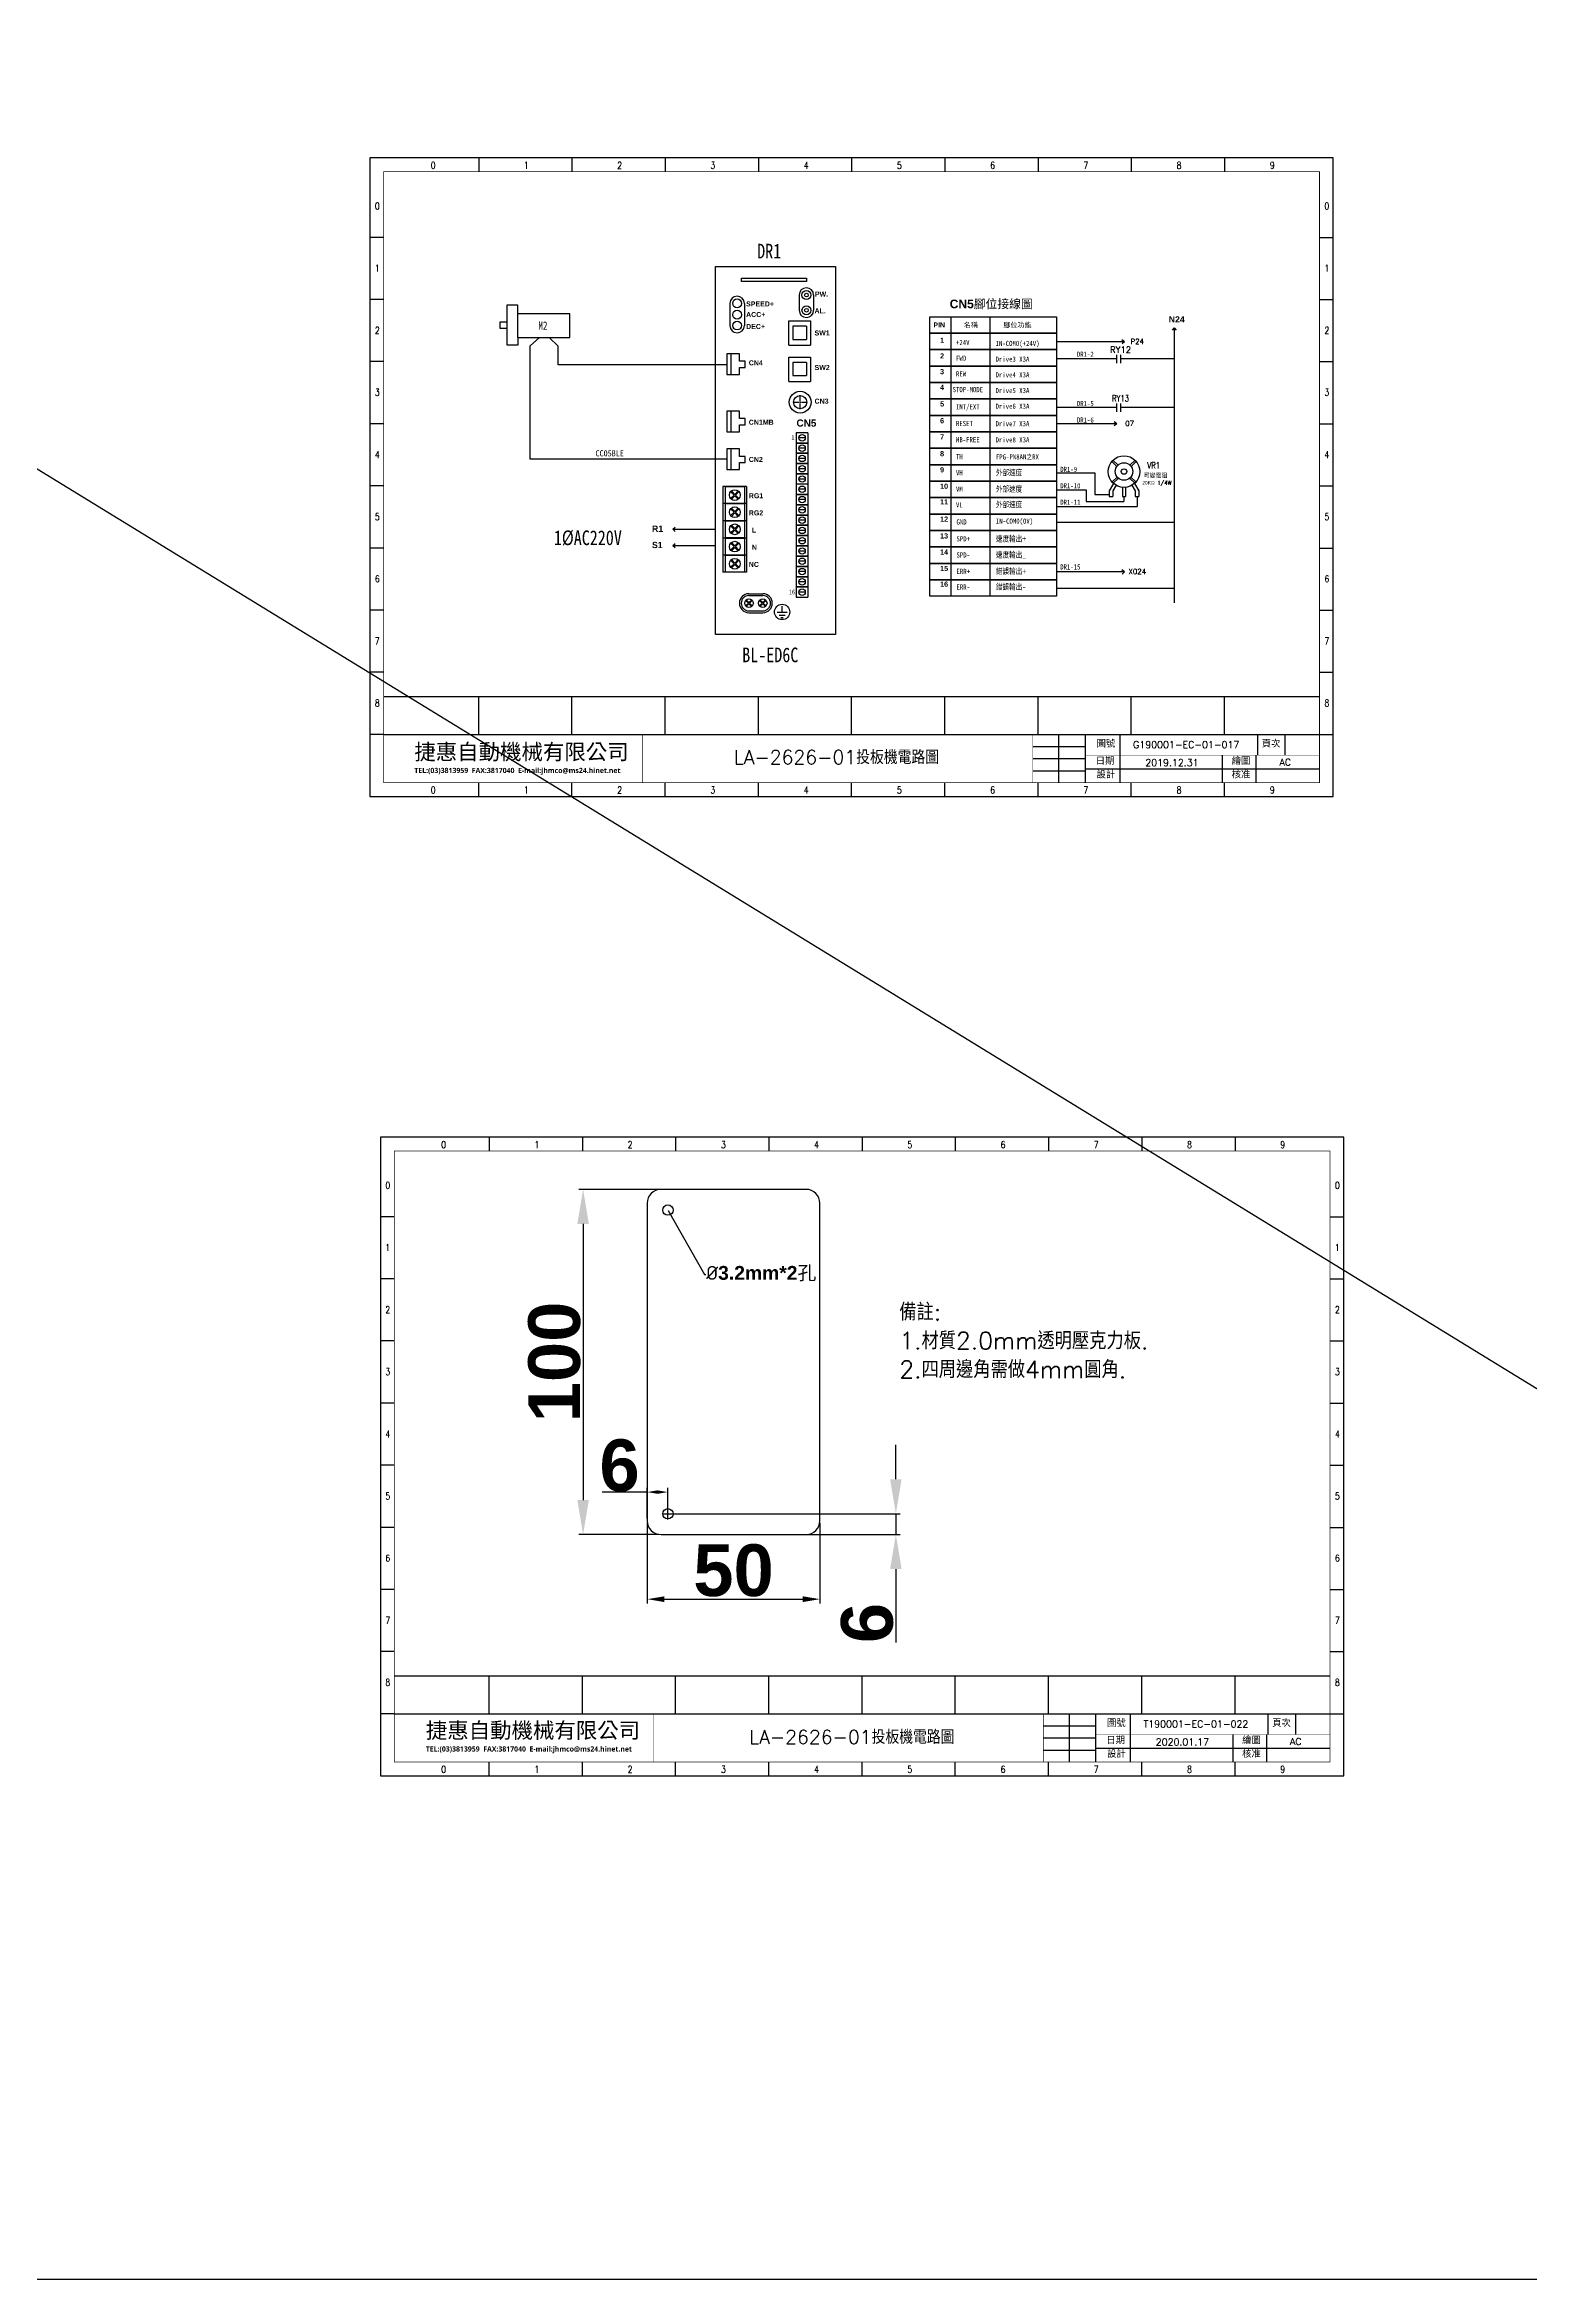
# Model space of a CAD drawing. Header units: millimetres. Extents: x -684 to 5961, y -1281 to 2539.
# Drawn here: x 3436 to 3866, y -149 to 499 of the extents above; entities that cross this region are included whole.
import ezdxf
from ezdxf import colors
from ezdxf.entities.mleader import LeaderData, LeaderLine
from ezdxf.enums import TextEntityAlignment as Align
from ezdxf.math import Vec2, Vec3

# ---------------------------------------------------------------- set-up
doc = ezdxf.new("R2010")
doc.units = ezdxf.units.MM
doc.header["$LTSCALE"] = 5
doc.header["$MEASUREMENT"] = 0
doc.layers.get('0').update_dxf_attribs({"linetype": 'CONTINUOUS'})
doc.layers.get('Defpoints').update_dxf_attribs({"linetype": 'CONTINUOUS'})
for name, color, linetype in [('AIR', 7, 'CONTINUOUS'), ('圖框', 7, 'CONTINUOUS'), ('文字', 4, 'CONTINUOUS')]:
    doc.layers.add(name, color=color, linetype=linetype)
doc.styles.add('chinese', font='simplex.shx', dxfattribs={"height": 2, "bigfont": 'chineset.shx'})
doc.styles.add('DAYUM', font='complex', dxfattribs={"bigfont": 'dayum'})
doc.styles.add('sim', font='simplex.shx', dxfattribs={"width": 0.8, "bigfont": 'chineset.shx'})
doc.styles.get("Standard").update_dxf_attribs({"font": 'arialbd.ttf', "height": 15})
doc.styles.add('標楷體', font='', dxfattribs={"width": 0.8})
doc.styles.add('標題', font='simplex.shx', dxfattribs={"height": 4, "bigfont": 'chineset.shx'})
doc.styles.add('線號', font='simplex.shx', dxfattribs={"height": 1.5, "bigfont": 'chineset.shx'})
doc.styles.get('標楷體').set_extended_font_data('標楷體')
doc.dimstyles.new('ISO-25', dxfattribs={"dimtxt": 10, "dimasz": 10, "dimexe": 1.25, "dimexo": 0.625, "dimtad": 1, "dimdsep": 46, "dimtxsty": 'Standard', "dimcen": 2.5, "dimadec": 0, "dimazin": 0, "dimtfac": 1, "dimtmove": 0, "dimatfit": 3, "dimfxl": 0, "dimarcsym": 0})

# ---------------------------------------------------------------- blocks, each defined once
blk = doc.blocks.new('*U19')
at = {"color": 0, "transparency": 16777216}
for p, q in [((-2.03, 0), (-0.38, 0)), ((0, 0.38), (0, 2.03)), ((0.38, 0), (2.03, 0)), ((0, -2.03), (0, -0.38))]:
    blk.add_line(p, q, dxfattribs=at)
at = {"color": 0, "linetype": 'Continuous', "transparency": 16777216}
for p, q in [((-0.19, 0), (0.19, 0)), ((0, -0.19), (0, 0.19))]:
    blk.add_line(p, q, dxfattribs=at)
blk = doc.blocks.new('*D21')
at = {"color": 0, "lineweight": -2, "transparency": 16777216}
for p, q in [((3610.08, 70.47), (3610.08, 47.12)), ((3660.08, 70.47), (3660.08, 47.12)), ((3615.08, 48.37), (3655.08, 48.37))]:
    blk.add_line(p, q, dxfattribs=at)
at = {"color": 0, "transparency": 16777216}
for points in [[(3615.08, 49.2), (3615.08, 47.53), (3610.08, 48.37)], [(3655.08, 49.2), (3655.08, 47.53), (3660.08, 48.37)]]:
    blk.add_solid(points, dxfattribs=at)
at = {"layer": 'Defpoints', "color": 0, "transparency": 16777216}
for p in [(3610.08, 71.09), (3660.08, 71.09), (3660.08, 48.37)]:
    blk.add_point(p, dxfattribs=at)
at = {"color": 0, "transparency": 16777216, "insert": (3635.08, 56.65), "char_height": 15, "attachment_point": 5}
blk.add_mtext('50', dxfattribs=at)
blk = doc.blocks.new('*U20')
at = {"color": 0, "transparency": 16777216}
for p, q in [((-1.62, 0), (-0.3, 0)), ((0, 0.3), (0, 1.62)), ((0.3, 0), (1.62, 0)), ((0, -1.62), (0, -0.3))]:
    blk.add_line(p, q, dxfattribs=at)
at = {"color": 0, "linetype": 'Continuous', "transparency": 16777216}
for p, q in [((-0.15, 0), (0.15, 0)), ((0, -0.15), (0, 0.15))]:
    blk.add_line(p, q, dxfattribs=at)
blk = doc.blocks.new('*D22')
at = {"color": 0, "lineweight": -3, "transparency": 16777216}
blk.add_line((3610.08, 79.39), (3597.06, 79.39), dxfattribs=at)
at = {"color": 0, "lineweight": -2, "transparency": 16777216}
for p, q in [((3610.08, 71.72), (3610.08, 80.64)), ((3616.08, 73.72), (3616.08, 80.64))]:
    blk.add_line(p, q, dxfattribs=at)
at = {"color": 0, "transparency": 16777216}
for points in [[(3613.08, 79.89), (3613.08, 78.89), (3610.08, 79.39)], [(3613.08, 79.89), (3613.08, 78.89), (3616.08, 79.39)]]:
    blk.add_solid(points, dxfattribs=at)
at = {"layer": 'Defpoints', "color": 0, "transparency": 16777216}
for p in [(3610.08, 79.39), (3616.08, 73.09), (3610.08, 71.09)]:
    blk.add_point(p, dxfattribs=at)
at = {"color": 0, "transparency": 16777216, "insert": (3602.07, 87.05), "char_height": 15, "attachment_point": 5}
blk.add_mtext('6', dxfattribs=at)
blk = doc.blocks.new('*D23')
at = {"color": 0, "lineweight": -2, "transparency": 16777216}
for p, q in [((3682.08, 83.09), (3682.08, 93.09)), ((3616.7, 73.09), (3683.33, 73.09)), ((3682.08, 73.09), (3682.08, 67.09)), ((3614.7, 67.09), (3683.33, 67.09)), ((3682.08, 57.09), (3682.08, 35.82))]:
    blk.add_line(p, q, dxfattribs=at)
at = {"color": 0, "transparency": 16777216}
for points in [[(3680.42, 83.09), (3683.75, 83.09), (3682.08, 73.09)], [(3680.42, 57.09), (3683.75, 57.09), (3682.08, 67.09)]]:
    blk.add_solid(points, dxfattribs=at)
at = {"layer": 'Defpoints', "color": 0, "transparency": 16777216}
for p in [(3616.08, 73.09), (3614.08, 67.09), (3682.08, 67.09)]:
    blk.add_point(p, dxfattribs=at)
at = {"color": 0, "transparency": 16777216, "insert": (3673.8, 41.46), "char_height": 15, "attachment_point": 5, "rotation": 90}
blk.add_mtext('6', dxfattribs=at)
blk = doc.blocks.new('*D24')
at = {"color": 0, "lineweight": -2, "transparency": 16777216}
for p, q in [((3613.45, 167.09), (3590.26, 167.09)), ((3591.51, 157.09), (3591.51, 77.09)), ((3613.45, 67.09), (3590.26, 67.09))]:
    blk.add_line(p, q, dxfattribs=at)
at = {"color": 0, "transparency": 16777216}
for points in [[(3589.85, 157.09), (3593.18, 157.09), (3591.51, 167.09)], [(3589.85, 77.09), (3593.18, 77.09), (3591.51, 67.09)]]:
    blk.add_solid(points, dxfattribs=at)
at = {"layer": 'Defpoints', "color": 0, "transparency": 16777216}
for p in [(3614.08, 167.09), (3591.51, 67.09), (3614.08, 67.09)]:
    blk.add_point(p, dxfattribs=at)
at = {"color": 0, "transparency": 16777216, "insert": (3583.23, 117.09), "char_height": 15, "attachment_point": 5, "rotation": 90}
blk.add_mtext('100', dxfattribs=at)

msp = doc.modelspace()

# ---------------------------------------------------------------- linework, layer by layer
for p, q in [((2177.993, 1146.033), (4288.333, -148.663)), ((3637.375, 431.044), (3656.174, 431.044)), ((3637.375, 430.044), (3637.375, 431.044)), ((3656.174, 430.044), (3637.375, 430.044)), ((3656.174, 431.044), (3656.174, 430.044)), ((3634.02, 423.732), (3634.02, 417.315)), ((3638.22, 423.732), (3638.22, 417.315)), ((3654.08, 426.16), (3654.08, 421.742)), ((3658.28, 426.16), (3658.28, 421.742)), ((3762.679, 416.689), (3762.679, 336.994)), ((3746.063, 406.454), (3746.063, 408.854)), ((3747.263, 406.454), (3747.263, 408.854)), ((3746.063, 392.329), (3746.063, 394.729)), ((3747.263, 392.329), (3747.263, 394.729)), ((3656.597, 386.275), (3656.597, 338.605)), ((3744.6, 377.918), (3746.101, 376.511)), ((3744.936, 378.288), (3746.431, 376.886)), ((3751.378, 378.295), (3749.885, 376.89)), ((3751.714, 377.925), (3750.216, 376.515)), ((3634.231, 369.208), (3635.223, 368.215)), ((3634.443, 369.42), (3635.435, 368.427)), ((3636.428, 369.42), (3635.435, 368.427)), ((3636.64, 369.208), (3635.648, 368.215)), ((3728.594, 374.655), (3739.674, 374.655)), ((3728.594, 369.743), (3737.178, 369.743)), ((3737.178, 369.743), (3737.178, 366.328)), ((3739.674, 374.655), (3739.674, 368.371)), ((3745.138, 371.589), (3743.889, 369.424)), ((3743.889, 369.424), (3743.889, 367.831)), ((3746.202, 373.423), (3744.709, 372.019)), ((3745.869, 371.065), (3744.922, 369.424)), ((3744.922, 369.424), (3744.922, 367.831)), ((3746.556, 373.071), (3745.058, 371.661)), ((3747.687, 370.475), (3747.687, 367.831)), ((3748.604, 370.464), (3748.604, 367.831)), ((3749.768, 373.073), (3751.268, 371.666)), ((3750.121, 373.427), (3751.617, 372.025)), ((3750.451, 371.065), (3751.398, 369.424)), ((3751.182, 371.589), (3752.432, 369.424)), ((3751.398, 369.424), (3751.398, 367.831)), ((3752.432, 369.424), (3752.432, 367.831)), ((3635.223, 368.215), (3634.231, 367.222)), ((3634.231, 364.242), (3635.223, 363.249)), ((3635.223, 363.249), (3634.231, 362.257)), ((3635.435, 368.003), (3634.443, 367.01)), ((3634.443, 364.454), (3635.435, 363.462)), ((3635.435, 363.037), (3634.443, 362.044)), ((3635.435, 368.003), (3636.428, 367.01)), ((3636.428, 364.454), (3635.435, 363.462)), ((3635.435, 363.037), (3636.428, 362.044)), ((3635.648, 368.215), (3636.64, 367.222)), ((3636.64, 364.242), (3635.648, 363.249)), ((3635.648, 363.249), (3636.64, 362.257)), ((3728.594, 364.896), (3751.941, 364.896)), ((3737.178, 366.328), (3748.117, 366.328)), ((3739.674, 368.371), (3743.889, 368.371)), ((3743.889, 367.831), (3744.922, 367.831)), ((3747.687, 367.831), (3748.604, 367.831)), ((3748.117, 367.831), (3748.117, 366.328)), ((3751.398, 367.831), (3752.432, 367.831)), ((3751.941, 367.831), (3751.941, 364.896)), ((3634.231, 359.276), (3635.223, 358.284)), ((3635.223, 358.284), (3634.231, 357.291)), ((3634.443, 359.489), (3635.435, 358.496)), ((3635.435, 358.072), (3634.443, 357.079)), ((3636.428, 359.489), (3635.435, 358.496)), ((3635.435, 358.072), (3636.428, 357.079)), ((3636.64, 359.276), (3635.648, 358.284)), ((3635.648, 358.284), (3636.64, 357.291)), ((3634.231, 354.275), (3635.223, 353.283)), ((3635.223, 353.283), (3634.231, 352.29)), ((3634.443, 354.488), (3635.435, 353.495)), ((3635.435, 353.07), (3634.443, 352.078)), ((3636.428, 354.488), (3635.435, 353.495)), ((3635.435, 353.07), (3636.428, 352.078)), ((3636.64, 354.275), (3635.648, 353.283)), ((3635.648, 353.283), (3636.64, 352.29)), ((3634.231, 349.31), (3635.223, 348.317)), ((3635.223, 348.317), (3634.231, 347.324)), ((3634.443, 349.522), (3635.435, 348.529)), ((3635.435, 348.105), (3634.443, 347.112)), ((3636.428, 349.522), (3635.435, 348.529)), ((3635.435, 348.105), (3636.428, 347.112)), ((3636.64, 349.31), (3635.648, 348.317)), ((3635.648, 348.317), (3636.64, 347.324)), ((3638.589, 337.679), (3639.384, 336.885)), ((3638.589, 336.091), (3639.384, 336.885)), ((3638.759, 337.849), (3639.553, 337.055)), ((3638.759, 335.921), (3639.553, 336.716)), ((3639.553, 337.055), (3640.348, 337.849)), ((3639.553, 336.716), (3640.348, 335.921)), ((3639.723, 336.885), (3640.517, 337.679)), ((3639.723, 336.885), (3640.517, 336.091)), ((3642.562, 337.679), (3643.356, 336.885)), ((3642.562, 336.091), (3643.356, 336.885)), ((3642.732, 337.849), (3643.526, 337.055)), ((3642.732, 335.921), (3643.526, 336.716)), ((3643.526, 337.055), (3644.32, 337.849)), ((3643.526, 336.716), (3644.32, 335.921)), ((3643.696, 336.885), (3644.49, 337.679)), ((3643.696, 336.885), (3644.49, 336.091)), ((3610.076, 163.092), (3610.076, 71.092)), ((3656.076, 167.092), (3614.076, 167.092)), ((3660.076, 71.092), (3660.076, 163.092)), ((3614.076, 67.092), (3656.076, 67.092))]:
    msp.add_line(p, q)
msp.add_lwpolyline([(4288.333, 1146.033), (2177.993, 1146.033), (2177.993, -148.663), (4288.333, -148.663)], close=True)
for centre, radius in [((3654.369, 395.122), 3.164), ((3748.16, 375.033), 4.582), ((3748.16, 375.033), 2.535), ((3748.16, 375.033), 0.78), ((3616.076, 161.092), 1.5), ((3616.076, 73.092), 1.5)]:
    msp.add_circle(centre, radius)
for centre, radius, start, end in [((3656.18, 426.16), 2.1, 0, 180), ((3636.12, 423.732), 2.1, 0, 180), ((3656.18, 421.742), 2.1, 180, 0), ((3636.12, 417.315), 2.1, 180, 0), ((3639.517, 336.885), 2.742, 90, 270), ((3639.517, 336.885), 2.226, 90, 270), ((3643.562, 336.885), 2.742, 270, 90), ((3643.562, 336.885), 2.226, 270, 90), ((3614.076, 163.092), 4, 90, 180), ((3656.076, 163.092), 4, 0, 90), ((3614.076, 71.092), 4, 180, 270), ((3656.076, 71.092), 4, 270, 360)]:
    msp.add_arc(centre, radius, start, end)
at = {"layer": 'AIR'}
for p, q in [((3569.552, 411.612), (3569.552, 423.341)), ((3569.552, 423.341), (3572.516, 423.341)), ((3572.516, 423.341), (3572.516, 420.735)), ((3567.491, 416.487), (3567.491, 418.361)), ((3567.491, 418.361), (3569.552, 418.361)), ((3569.552, 416.487), (3567.491, 416.487)), ((3587.691, 420.735), (3572.516, 420.735)), ((3572.516, 420.735), (3572.516, 413.863)), ((3587.691, 413.863), (3587.691, 420.735)), ((3651.097, 418.662), (3657.343, 418.662)), ((3652.257, 417.135), (3652.257, 413.324)), ((3656.202, 417.135), (3652.257, 417.135)), ((3656.202, 417.135), (3656.202, 413.324)), ((3657.343, 418.662), (3657.343, 411.622)), ((3698.015, 419.873), (3698.015, 415.109)), ((3698.015, 415.109), (3698.015, 410.344)), ((3709.323, 419.873), (3709.323, 415.109)), ((3709.323, 415.109), (3709.323, 410.344)), ((3762.679, 416.689), (3762.087, 415.952)), ((3762.679, 416.689), (3763.291, 415.983)), ((3572.635, 411.612), (3569.552, 411.612)), ((3572.635, 413.863), (3587.691, 413.863)), ((3572.635, 413.863), (3572.635, 411.612)), ((3576.162, 411.48), (3578.863, 413.863)), ((3576.162, 378.598), (3576.162, 411.48)), ((3584.312, 411.315), (3581.729, 413.863)), ((3584.312, 405.933), (3584.312, 411.315)), ((3633.181, 409.146), (3633.181, 403.179)), ((3636.779, 409.146), (3633.181, 409.146)), ((3634.276, 409.146), (3634.276, 403.179)), ((3636.779, 406.989), (3636.779, 409.146)), ((3651.097, 411.622), (3657.343, 411.622)), ((3651.097, 408.185), (3657.343, 408.185)), ((3652.257, 413.324), (3656.202, 413.324)), ((3657.343, 408.185), (3657.343, 401.145)), ((3698.015, 410.344), (3698.015, 405.58)), ((3709.323, 410.344), (3709.323, 405.58)), ((3748.291, 412.594), (3728.594, 412.594)), ((3748.291, 412.594), (3747.553, 413.186)), ((3748.291, 412.594), (3747.584, 411.982)), ((3633.181, 405.933), (3584.312, 405.933)), ((3633.181, 403.179), (3636.779, 403.179)), ((3638.434, 406.989), (3636.779, 406.989)), ((3636.779, 403.179), (3636.779, 405.192)), ((3636.779, 405.192), (3638.434, 405.192)), ((3638.434, 405.192), (3638.434, 406.989)), ((3652.257, 406.658), (3652.257, 402.848)), ((3656.202, 406.658), (3652.257, 406.658)), ((3652.257, 402.848), (3656.202, 402.848)), ((3656.202, 406.658), (3656.202, 402.848)), ((3698.015, 405.58), (3698.015, 400.816)), ((3709.323, 405.58), (3709.323, 400.816)), ((3746.063, 407.725), (3728.594, 407.725)), ((3762.679, 407.725), (3747.263, 407.725)), ((3651.097, 401.145), (3657.343, 401.145)), ((3698.015, 400.816), (3698.015, 396.052)), ((3698.015, 396.052), (3698.015, 391.288)), ((3709.323, 400.816), (3709.323, 396.052)), ((3709.323, 396.052), (3709.323, 391.288)), ((3633.181, 392.507), (3633.181, 386.539)), ((3636.779, 392.507), (3633.181, 392.507)), ((3634.276, 392.507), (3634.276, 386.539)), ((3636.779, 390.35), (3636.779, 392.507)), ((3638.434, 390.35), (3636.779, 390.35)), ((3636.779, 386.539), (3636.779, 388.553)), ((3636.779, 388.553), (3638.434, 388.553)), ((3638.434, 388.553), (3638.434, 390.35)), ((3698.015, 391.288), (3698.015, 386.524)), ((3709.323, 391.288), (3709.323, 386.524)), ((3746.063, 393.6), (3728.594, 393.6)), ((3746.063, 388.862), (3728.594, 388.862)), ((3746.063, 388.862), (3745.325, 389.454)), ((3746.063, 388.862), (3745.356, 388.25)), ((3762.679, 393.6), (3747.263, 393.6)), ((3633.181, 386.539), (3636.779, 386.539)), ((3653.259, 386.275), (3653.259, 368.399)), ((3656.597, 386.275), (3653.259, 386.275)), ((3653.259, 383.296), (3656.597, 383.296)), ((3656.597, 383.296), (3653.259, 383.296)), ((3655.86, 384.786), (3653.996, 384.786)), ((3698.015, 386.524), (3698.015, 381.76)), ((3709.323, 386.524), (3709.323, 381.76)), ((3633.177, 378.598), (3576.162, 378.598)), ((3636.774, 381.561), (3633.177, 381.561)), ((3633.177, 381.561), (3633.177, 375.593)), ((3633.177, 375.593), (3636.774, 375.593)), ((3634.271, 381.561), (3634.271, 375.593)), ((3636.774, 379.404), (3636.774, 381.561)), ((3638.429, 379.404), (3636.774, 379.404)), ((3636.774, 377.606), (3638.429, 377.606)), ((3636.774, 375.593), (3636.774, 377.606)), ((3638.429, 377.606), (3638.429, 379.404)), ((3653.259, 380.316), (3656.597, 380.316)), ((3656.597, 380.316), (3653.259, 380.316)), ((3653.259, 377.337), (3656.597, 377.337)), ((3656.597, 377.337), (3653.259, 377.337)), ((3655.86, 381.806), (3653.996, 381.806)), ((3655.86, 378.827), (3653.996, 378.827)), ((3655.86, 375.847), (3653.996, 375.847)), ((3698.015, 381.76), (3698.015, 376.996)), ((3698.015, 376.996), (3698.015, 372.232)), ((3709.323, 381.76), (3709.323, 376.996)), ((3709.323, 376.996), (3709.323, 372.232)), ((3638.862, 370.698), (3632.008, 370.698)), ((3632.008, 370.698), (3632.008, 345.834)), ((3632.653, 370.698), (3638.218, 370.698)), ((3632.653, 370.698), (3632.653, 345.834)), ((3638.218, 370.698), (3638.218, 345.834)), ((3638.862, 370.698), (3638.862, 345.834)), ((3653.259, 374.358), (3656.597, 374.358)), ((3656.597, 374.358), (3653.259, 374.358)), ((3656.597, 371.378), (3653.259, 371.378)), ((3655.86, 372.868), (3653.996, 372.868)), ((3655.86, 369.889), (3653.996, 369.889)), ((3698.015, 372.232), (3698.015, 367.467)), ((3709.323, 372.232), (3709.323, 367.467)), ((3638.862, 365.732), (3632.008, 365.732)), ((3632.653, 365.732), (3638.218, 365.732)), ((3653.259, 368.399), (3656.597, 368.399)), ((3653.259, 368.399), (3653.259, 365.419)), ((3656.597, 368.399), (3653.259, 368.399)), ((3653.259, 365.419), (3656.597, 365.419)), ((3653.259, 365.419), (3653.259, 362.44)), ((3656.597, 365.419), (3653.259, 365.419)), ((3655.86, 366.909), (3653.996, 366.909)), ((3655.86, 363.93), (3653.996, 363.93)), ((3698.015, 367.467), (3698.015, 362.703)), ((3698.015, 362.703), (3698.015, 357.939)), ((3709.323, 367.467), (3709.323, 362.703)), ((3709.323, 362.703), (3709.323, 357.939)), ((3617.453, 358.296), (3618.191, 358.888)), ((3617.453, 358.296), (3629.826, 358.296)), ((3617.453, 358.296), (3618.16, 357.685)), ((3638.862, 360.767), (3632.008, 360.767)), ((3632.653, 360.767), (3638.218, 360.767)), ((3653.259, 362.44), (3656.597, 362.44)), ((3653.259, 362.44), (3653.259, 359.461)), ((3656.597, 362.44), (3653.259, 362.44)), ((3653.259, 359.461), (3656.597, 359.461)), ((3653.259, 359.461), (3653.259, 356.481)), ((3656.597, 359.461), (3653.259, 359.461)), ((3653.259, 356.481), (3656.597, 356.481)), ((3653.259, 356.481), (3653.259, 353.502)), ((3656.597, 356.481), (3653.259, 356.481)), ((3655.86, 360.95), (3653.996, 360.95)), ((3655.86, 357.971), (3653.996, 357.971)), ((3698.015, 357.939), (3698.015, 353.175)), ((3709.323, 357.939), (3709.323, 353.175)), ((3762.679, 360.277), (3728.594, 360.277)), ((3617.453, 353.594), (3618.191, 354.186)), ((3617.453, 353.594), (3629.826, 353.594)), ((3617.453, 353.594), (3618.16, 352.982)), ((3638.862, 355.765), (3632.008, 355.765)), ((3638.862, 350.8), (3632.008, 350.8)), ((3638.218, 355.801), (3632.653, 355.801)), ((3632.653, 355.765), (3638.218, 355.765)), ((3632.653, 350.8), (3638.218, 350.8)), ((3653.259, 353.502), (3656.597, 353.502)), ((3653.259, 353.502), (3653.259, 350.522)), ((3656.597, 353.502), (3653.259, 353.502)), ((3653.259, 350.522), (3656.597, 350.522)), ((3653.259, 350.522), (3653.259, 347.543)), ((3656.597, 350.522), (3653.259, 350.522)), ((3655.86, 354.992), (3653.996, 354.992)), ((3655.86, 352.012), (3653.996, 352.012)), ((3698.015, 353.175), (3698.015, 348.411)), ((3709.323, 353.175), (3709.323, 348.411)), ((3638.862, 345.834), (3632.008, 345.834)), ((3653.259, 347.543), (3656.597, 347.543)), ((3653.259, 347.543), (3653.259, 344.564)), ((3656.597, 347.543), (3653.259, 347.543)), ((3653.259, 344.564), (3656.597, 344.564)), ((3653.259, 344.564), (3653.259, 341.584)), ((3656.597, 344.564), (3653.259, 344.564)), ((3655.86, 349.033), (3653.996, 349.033)), ((3655.86, 346.053), (3653.996, 346.053)), ((3698.015, 348.411), (3698.015, 343.647)), ((3698.015, 343.647), (3698.015, 338.883)), ((3709.323, 348.411), (3709.323, 343.647)), ((3709.323, 343.647), (3709.323, 338.883)), ((3748.291, 345.945), (3728.594, 345.945)), ((3748.291, 345.945), (3747.553, 346.537)), ((3748.291, 345.945), (3747.584, 345.334)), ((3639.517, 339.627), (3643.562, 339.627)), ((3639.517, 339.111), (3643.562, 339.111)), ((3653.259, 341.584), (3656.597, 341.584)), ((3653.259, 341.584), (3653.259, 338.605)), ((3656.597, 341.584), (3653.259, 341.584)), ((3653.259, 338.605), (3656.597, 338.605)), ((3655.86, 343.074), (3653.996, 343.074)), ((3655.86, 340.095), (3653.996, 340.095)), ((3762.679, 341.181), (3728.594, 341.181)), ((3639.517, 334.66), (3643.562, 334.66)), ((3639.517, 334.144), (3643.562, 334.144)), ((3647.721, 334.335), (3650.583, 334.335)), ((3648.255, 333.463), (3650.049, 333.463)), ((3648.788, 332.736), (3649.419, 332.736)), ((3649.079, 335.983), (3649.079, 334.335))]:
    msp.add_line(p, q, dxfattribs=at)
for points in [[(3629.826, 434.446), (3664.65, 434.446), (3664.65, 327.846), (3629.826, 327.846)], [(3691.879, 419.873), (3728.594, 419.873), (3728.594, 415.109), (3691.879, 415.109)], [(3691.879, 415.109), (3728.594, 415.109), (3728.594, 410.344), (3691.879, 410.344)], [(3691.879, 410.344), (3728.594, 410.344), (3728.594, 405.58), (3691.879, 405.58)], [(3691.879, 405.58), (3728.594, 405.58), (3728.594, 400.816), (3691.879, 400.816)], [(3691.879, 400.816), (3728.594, 400.816), (3728.594, 396.052), (3691.879, 396.052)], [(3691.879, 396.052), (3728.594, 396.052), (3728.594, 391.288), (3691.879, 391.288)], [(3691.879, 391.288), (3728.594, 391.288), (3728.594, 386.524), (3691.879, 386.524)], [(3691.879, 386.524), (3728.594, 386.524), (3728.594, 381.76), (3691.879, 381.76)], [(3691.879, 381.76), (3728.594, 381.76), (3728.594, 376.996), (3691.879, 376.996)], [(3691.879, 376.996), (3728.594, 376.996), (3728.594, 372.232), (3691.879, 372.232)], [(3691.879, 372.232), (3728.594, 372.232), (3728.594, 367.467), (3691.879, 367.467)], [(3691.879, 367.467), (3728.594, 367.467), (3728.594, 362.703), (3691.879, 362.703)], [(3691.879, 362.703), (3728.594, 362.703), (3728.594, 357.939), (3691.879, 357.939)], [(3691.879, 357.939), (3728.594, 357.939), (3728.594, 353.175), (3691.879, 353.175)], [(3691.879, 353.175), (3728.594, 353.175), (3728.594, 348.411), (3691.879, 348.411)], [(3691.879, 348.411), (3728.594, 348.411), (3728.594, 343.647), (3691.879, 343.647)], [(3691.879, 343.647), (3728.594, 343.647), (3728.594, 338.883), (3691.879, 338.883)]]:
    msp.add_lwpolyline(points, close=True, dxfattribs=at)
for points in [[(3651.097, 411.622), (3651.097, 418.662)], [(3651.097, 401.145), (3651.097, 408.185)]]:
    msp.add_lwpolyline(points, dxfattribs=at)
for centre, radius in [((3656.18, 426.16), 1.292), ((3636.12, 423.732), 1.292), ((3636.12, 420.467), 1.292), ((3656.18, 421.742), 1.276), ((3656.18, 426.16), 0.533), ((3656.18, 421.742), 0.533), ((3636.12, 417.315), 1.276), ((3654.369, 395.122), 1.909), ((3654.928, 384.786), 0.932), ((3654.928, 381.806), 0.932), ((3654.928, 378.827), 0.932), ((3654.928, 375.847), 0.932), ((3635.435, 368.215), 1.554), ((3654.928, 372.868), 0.932), ((3654.928, 369.889), 0.932), ((3635.435, 363.249), 1.554), ((3654.928, 366.909), 0.932), ((3654.928, 363.93), 0.932), ((3635.435, 358.284), 1.554), ((3654.928, 360.95), 0.932), ((3654.928, 357.971), 0.932), ((3635.435, 353.283), 1.554), ((3635.435, 348.317), 1.554), ((3654.928, 354.992), 0.932), ((3654.928, 352.012), 0.932), ((3654.928, 349.033), 0.932), ((3654.928, 346.053), 0.932), ((3654.928, 343.074), 0.932), ((3639.553, 336.885), 1.243), ((3643.526, 336.885), 1.243), ((3654.928, 340.095), 0.932), ((3649.139, 334.344), 2.22)]:
    msp.add_circle(centre, radius, dxfattribs=at)
at = {"layer": '圖框'}
for p, q in [((3529.775, 465.865), (3529.775, 280.865)), ((3808.775, 465.865), (3529.775, 465.865)), ((3561.275, 465.865), (3561.275, 461.865)), ((3588.275, 465.865), (3588.275, 461.865)), ((3615.275, 465.865), (3615.275, 461.865)), ((3642.275, 465.865), (3642.275, 461.865)), ((3669.275, 465.865), (3669.275, 461.865)), ((3696.275, 465.865), (3696.275, 461.865)), ((3723.275, 465.865), (3723.275, 461.865)), ((3750.275, 465.865), (3750.275, 461.865)), ((3777.275, 465.865), (3777.275, 461.865)), ((3808.775, 280.865), (3808.775, 465.865)), ((3533.775, 442.865), (3529.775, 442.865)), ((3804.775, 442.865), (3808.775, 442.865)), ((3533.775, 424.865), (3529.775, 424.865)), ((3804.775, 424.865), (3808.775, 424.865)), ((3533.775, 406.865), (3529.775, 406.865)), ((3804.775, 406.865), (3808.775, 406.865)), ((3533.775, 388.865), (3529.775, 388.865)), ((3804.775, 388.865), (3808.775, 388.865)), ((3533.775, 370.865), (3529.775, 370.865)), ((3804.775, 370.865), (3808.775, 370.865)), ((3533.775, 352.865), (3529.775, 352.865)), ((3804.775, 352.865), (3808.775, 352.865)), ((3533.775, 334.865), (3529.775, 334.865)), ((3804.775, 334.865), (3808.775, 334.865)), ((3533.775, 316.865), (3529.775, 316.865)), ((3804.775, 316.865), (3808.775, 316.865)), ((3533.775, 309.828), (3804.775, 309.828)), ((3561.275, 298.828), (3561.275, 309.828)), ((3588.275, 298.828), (3588.275, 309.828)), ((3615.275, 298.865), (3615.275, 309.865)), ((3642.275, 298.828), (3642.275, 309.828)), ((3669.275, 298.828), (3669.275, 309.828)), ((3696.275, 298.828), (3696.275, 309.828)), ((3723.275, 298.828), (3723.275, 309.828)), ((3750.275, 298.828), (3750.275, 309.828)), ((3777.275, 298.828), (3777.275, 309.828)), ((3533.775, 298.865), (3529.775, 298.865)), ((3533.775, 298.865), (3804.775, 298.865)), ((3729.219, 298.865), (3729.219, 284.865)), ((3736.914, 298.865), (3736.914, 284.865)), ((3746.932, 298.865), (3746.932, 284.865)), ((3786.775, 298.865), (3786.775, 292.869)), ((3794.775, 298.865), (3794.775, 292.869)), ((3804.775, 298.865), (3808.775, 298.865)), ((3721.775, 295.365), (3736.914, 295.365)), ((3721.775, 291.865), (3736.914, 291.865)), ((3561.275, 280.865), (3561.275, 284.865)), ((3588.275, 280.865), (3588.275, 284.865)), ((3615.275, 280.865), (3615.275, 284.865)), ((3642.275, 280.865), (3642.275, 284.865)), ((3669.275, 280.865), (3669.275, 284.865)), ((3696.275, 280.865), (3696.275, 284.865)), ((3721.775, 288.365), (3736.914, 288.365)), ((3723.275, 280.865), (3723.275, 284.865)), ((3736.914, 288.869), (3804.775, 288.869)), ((3750.275, 280.865), (3750.275, 284.865)), ((3777.275, 280.865), (3777.275, 284.865)), ((3529.775, 280.865), (3808.775, 280.865)), ((3532.806, 182.163), (3532.806, -2.837)), ((3811.806, 182.163), (3532.806, 182.163)), ((3564.306, 182.163), (3564.306, 178.163)), ((3591.306, 182.163), (3591.306, 178.163)), ((3618.306, 182.163), (3618.306, 178.163)), ((3645.306, 182.163), (3645.306, 178.163)), ((3672.306, 182.163), (3672.306, 178.163)), ((3699.306, 182.163), (3699.306, 178.163)), ((3726.306, 182.163), (3726.306, 178.163)), ((3753.306, 182.163), (3753.306, 178.163)), ((3780.306, 182.163), (3780.306, 178.163)), ((3811.806, -2.837), (3811.806, 182.163)), ((3536.806, 159.163), (3532.806, 159.163)), ((3807.806, 159.163), (3811.806, 159.163)), ((3536.806, 141.163), (3532.806, 141.163)), ((3807.806, 141.163), (3811.806, 141.163)), ((3536.806, 123.163), (3532.806, 123.163)), ((3807.806, 123.163), (3811.806, 123.163)), ((3536.806, 105.163), (3532.806, 105.163)), ((3807.806, 105.163), (3811.806, 105.163)), ((3536.806, 87.163), (3532.806, 87.163)), ((3807.806, 87.163), (3811.806, 87.163)), ((3536.806, 69.163), (3532.806, 69.163)), ((3807.806, 69.163), (3811.806, 69.163)), ((3536.806, 51.163), (3532.806, 51.163)), ((3807.806, 51.163), (3811.806, 51.163)), ((3536.806, 33.163), (3532.806, 33.163)), ((3807.806, 33.163), (3811.806, 33.163)), ((3536.806, 26.126), (3807.806, 26.126)), ((3564.306, 15.126), (3564.306, 26.126)), ((3591.306, 15.126), (3591.306, 26.126)), ((3618.306, 15.163), (3618.306, 26.163)), ((3645.306, 15.126), (3645.306, 26.126)), ((3672.306, 15.126), (3672.306, 26.126)), ((3699.306, 15.126), (3699.306, 26.126)), ((3726.306, 15.126), (3726.306, 26.126)), ((3753.306, 15.126), (3753.306, 26.126)), ((3780.306, 15.126), (3780.306, 26.126)), ((3536.806, 15.163), (3532.806, 15.163)), ((3536.806, 15.163), (3807.806, 15.163)), ((3732.25, 15.163), (3732.25, 1.163)), ((3739.945, 15.163), (3739.945, 1.163)), ((3749.963, 15.163), (3749.963, 1.163)), ((3789.806, 15.163), (3789.806, 9.168)), ((3797.806, 15.163), (3797.806, 9.168)), ((3807.806, 15.163), (3811.806, 15.163)), ((3724.806, 11.663), (3739.945, 11.663)), ((3724.806, 8.163), (3739.945, 8.163)), ((3564.306, -2.837), (3564.306, 1.163)), ((3591.306, -2.837), (3591.306, 1.163)), ((3618.306, -2.837), (3618.306, 1.163)), ((3645.306, -2.837), (3645.306, 1.163)), ((3672.306, -2.837), (3672.306, 1.163)), ((3699.306, -2.837), (3699.306, 1.163)), ((3724.806, 4.663), (3739.945, 4.663)), ((3726.306, -2.837), (3726.306, 1.163)), ((3739.945, 5.168), (3807.806, 5.168)), ((3753.306, -2.837), (3753.306, 1.163)), ((3780.306, -2.837), (3780.306, 1.163)), ((3532.806, -2.837), (3811.806, -2.837))]:
    msp.add_line(p, q, dxfattribs=at)
at = {"layer": '圖框', "const_width": 0.2}
for points in [[(3533.775, 284.865), (3804.775, 284.865), (3804.775, 461.865), (3533.775, 461.865)], [(3533.775, 461.865), (3804.775, 461.865), (3804.775, 284.865), (3533.775, 284.865)], [(3536.806, 1.163), (3807.806, 1.163), (3807.806, 178.163), (3536.806, 178.163)], [(3536.806, 178.163), (3807.806, 178.163), (3807.806, 1.163), (3536.806, 1.163)]]:
    msp.add_lwpolyline(points, close=True, dxfattribs=at)
at = {"layer": '圖框'}
for points, const_width in [([(3533.775, 298.865), (3804.775, 298.865)], 0.2), ([(3608.775, 298.865), (3608.775, 284.865)], 0.15), ([(3721.775, 298.865), (3721.775, 284.865)], 0.15), ([(3736.914, 292.869), (3804.775, 292.869)], 0.15), ([(3536.806, 15.163), (3807.806, 15.163)], 0.2), ([(3611.806, 15.163), (3611.806, 1.163)], 0.15), ([(3724.806, 15.163), (3724.806, 1.163)], 0.15), ([(3739.945, 9.168), (3807.806, 9.168)], 0.15)]:
    msp.add_lwpolyline(points, dxfattribs=dict(at, const_width=const_width))
for points in [[(3776.625, 292.869), (3776.625, 284.865)], [(3786.358, 292.869), (3786.358, 284.865)], [(3779.656, 9.168), (3779.656, 1.163)], [(3789.389, 9.168), (3789.389, 1.163)]]:
    msp.add_lwpolyline(points, dxfattribs=at)

# ---------------------------------------------------------------- block references
for name, p in [('*U19', (3654.369, 395.122)), ('*U20', (3616.076, 73.092))]:
    msp.add_blockref(name, p)

# ---------------------------------------------------------------- texts
at = {"style": 'DAYUM'}
msp.add_text('RY12', height=1.8, dxfattribs=at).set_placement((3747.155, 410.348), align=Align.MIDDLE_CENTER)
for s, height, p in [('P24', 1.5, (3752.012, 412.723)), ('07', 1.5, (3749.784, 388.99)), ('20KΩ 1/4W', 1.1081, (3757.675, 371.695)), ('可變電阻', 1.3, (3757.294, 373.971)), ('X024', 1.5, (3752.012, 346.074))]:
    msp.add_text(s, height=height, dxfattribs=at).set_placement(p, align=Align.MIDDLE)
at = {"style": 'sim', "width": 0.8}
msp.add_text('RY13', height=1.8, dxfattribs=at).set_placement((3747.155, 396.222), align=Align.MIDDLE_CENTER)
msp.add_text('VR1', height=1.8, dxfattribs=at).set_placement((3756.754, 376.819), align=Align.MIDDLE)
at = {"attachment_point": 1, "style": '線號'}
for s, insert, char_height, width in [('{\\fMicrosoft JhengHei|b1|i0|c136|p34;\\H1.75x;\\C4;捷惠自動機械有限公司}', (3542.639, 296.116), 2.6, 60.81748), ('{\\fMicrosoft JhengHei|b1|i0|c136|p34;\\H1.5x;\\C4;TEL:(03)3813959  FAX:3817040  E-mail:jhmco@ms24.hinet.net}', (3542.639, 289.189), 1, 73.55296), ('{\\fMicrosoft JhengHei|b1|i0|c136|p34;\\H1.75x;\\C4;捷惠自動機械有限公司}', (3545.963, 12.652), 2.6, 60.81748), ('{\\fMicrosoft JhengHei|b1|i0|c136|p34;\\H1.5x;\\C4;TEL:(03)3813959  FAX:3817040  E-mail:jhmco@ms24.hinet.net}', (3545.963, 5.725), 1, 73.55296)]:
    msp.add_mtext(s, dxfattribs=dict(at, insert=insert, char_height=char_height, width=width))
at = {"insert": (3683.079, 134.082), "char_height": 5, "attachment_point": 1, "style": '線號'}
msp.add_mtext_dynamic_manual_height_columns('備註:\\P1.材質2.0mm透明壓克力板.\\P2.四周邊角需做4mm圓角.', width=78.4073, gutter_width=7.5, heights=[0], dxfattribs=at)
at = {"layer": 'AIR', "style": '標楷體', "width": 0.8}
for s, height, p in [('DR1', 4.2636, (3641.924, 436.759)), ('M2', 2.4206, (3578.563, 416.095)), ('+24V', 1.5, (3699.5, 411.663)), ('FWD', 1.5, (3699.5, 407.116)), ('Drive3 X3A', 1.5, (3710.959, 406.846)), ('IN-COM0(+24V)', 1.5, (3710.959, 411.394)), ('DR1-2', 1.5, (3734.509, 408.27)), ('REW', 1.5, (3699.5, 402.569)), ('Drive4 X3A', 1.5, (3710.959, 402.299)), ('STOP-MODE', 1.5, (3698.527, 398.022)), ('Drive5 X3A', 1.5, (3710.959, 397.752)), ('DR1-5', 1.5, (3734.509, 393.978)), ('INT/EXT', 1.5, (3699.5, 393.033)), ('RESET', 1.5, (3699.5, 388.193)), ('Drive6 X3A', 1.5, (3710.959, 393.205)), ('Drive7 X3A', 1.5, (3710.959, 388.141)), ('DR1-6', 1.5, (3734.509, 389.214)), ('1', 1.423, (3651.81, 384.122)), ('MB-FREE', 1.5, (3699.5, 383.505)), ('Drive8 X3A', 1.5, (3710.959, 383.476)), ('CC05BLE', 1.8, (3595.106, 379.416)), ('TH', 1.5, (3699.5, 378.609)), ('外部速度', 1.7, (3711.064, 373.894)), ('FPG-PN8AN之RX', 1.5, (3711.064, 378.525)), ('DR1-9', 1.5, (3729.681, 374.921)), ('VH', 1.5, (3699.5, 373.931)), ('VM', 1.5, (3699.5, 369.19)), ('外部速度', 1.7, (3711.064, 369.128)), ('DR1-10', 1.5, (3729.681, 370.157)), ('VL ', 1.5, (3699.5, 364.639)), ('外部速度', 1.7, (3711.064, 364.631)), ('DR1-11', 1.5, (3729.681, 365.393)), ('1%%CAC220V', 4.2636, (3583.04, 353.714)), ('GND', 1.5, (3699.643, 359.684)), ('SPD+', 1.5, (3699.643, 354.789)), ('速度輸出+', 1.7, (3711.064, 354.705)), ('IN-COM0(0V)', 1.5, (3711.064, 359.927)), ('SPD-', 1.5, (3699.643, 350.11)), ('速度輸出_ ', 1.7, (3711.064, 350.073)), ('ERR+', 1.5, (3699.643, 345.37)), ('錯誤輸出+', 1.7, (3711.064, 345.307)), ('DR1-15', 1.5, (3729.681, 346.649)), ('16', 1.423, (3651.078, 339.431)), ('ERR-', 1.5, (3699.643, 340.818)), ('錯誤輸出-', 1.7, (3711.064, 340.811)), ('BL-ED6C', 4.2636, (3637.599, 319.785))]:
    msp.add_text(s, height=height, dxfattribs=at).set_placement(p)
at = {"layer": 'AIR'}
for s, height, p in [('ACC+', 1.4536, (3638.71, 419.788)), ('SPEED+', 1.4536, (3638.71, 422.866)), ('AL.', 1.4536, (3658.538, 420.852)), ('PW.', 1.4536, (3658.65, 425.719)), ('CN5腳位接線圖', 2.5, (3697.674, 422.337)), ('DEC+', 1.4536, (3638.71, 416.319)), ('SW1', 1.4536, (3658.538, 414.448)), ('PIN', 1.4499, (3692.961, 416.763)), ('名稱', 1.4499, (3701.779, 416.763)), ('腳位功能', 1.4499, (3713.255, 416.752)), ('N24', 1.811, (3761.115, 418.212)), ('2', 1.5, (3694.895, 407.778)), ('1', 1.5, (3694.895, 412.325)), ('CN4', 1.4536, (3639.494, 405.8)), ('SW2', 1.4536, (3658.538, 404.436)), ('3', 1.5, (3694.895, 403.23)), ('CN3', 1.4536, (3658.538, 394.696)), ('4', 1.5, (3694.895, 398.683)), ('5', 1.5, (3694.895, 393.876)), ('CN1MB', 1.4536, (3639.494, 388.586)), ('CN5', 2.0713, (3653.294, 388.042)), ('6', 1.5, (3694.895, 389.003)), ('7', 1.5, (3694.895, 384.326)), ('CN2', 1.4536, (3639.494, 377.807)), ('8', 1.5, (3694.895, 379.453)), ('9', 1.5, (3694.895, 374.776)), ('10', 1.5, (3694.895, 370.033)), ('RG1', 1.4536, (3639.494, 367.298)), ('RG2', 1.4536, (3639.494, 362.332)), ('11', 1.5, (3694.895, 365.486)), ('R1', 1.811, (3611.454, 357.55)), ('L', 1.454, (3640.373, 357.331)), ('12', 1.5, (3694.895, 360.505)), ('13', 1.5, (3694.895, 355.632)), ('S1', 1.811, (3611.454, 352.848)), ('N', 1.454, (3640.373, 352.365)), ('14', 1.5, (3694.895, 350.955)), ('NC', 1.4536, (3639.494, 347.399)), ('15', 1.5, (3694.895, 346.212)), ('16', 1.5, (3694.895, 341.665))]:
    msp.add_text(s, height=height, dxfattribs=at).set_placement(p)
at = {"layer": '圖框', "style": 'sim', "width": 0.8}
for s, p in [('0', (3547.411, 462.761)), ('1', (3574.411, 462.761)), ('2', (3601.411, 462.761)), ('3', (3628.411, 462.761)), ('4', (3655.411, 462.761)), ('5', (3682.411, 462.761)), ('6', (3709.411, 462.761)), ('7', (3736.411, 462.761)), ('8', (3763.411, 462.761)), ('9', (3790.411, 462.761)), ('0', (3531.225, 450.951)), ('0', (3806.225, 450.951)), ('1', (3531.225, 432.951)), ('1', (3806.225, 432.951)), ('2', (3531.225, 414.951)), ('2', (3806.225, 414.951)), ('3', (3531.225, 396.951)), ('3', (3806.225, 396.951)), ('4', (3531.225, 378.951)), ('4', (3806.225, 378.951)), ('5', (3531.225, 360.951)), ('5', (3806.225, 360.951)), ('6', (3531.225, 342.951)), ('6', (3806.225, 342.951)), ('7', (3531.225, 324.951)), ('7', (3806.225, 324.951)), ('8', (3531.225, 306.951)), ('8', (3806.225, 306.951)), ('0', (3547.411, 281.761)), ('1', (3574.411, 281.761)), ('2', (3601.411, 281.761)), ('3', (3628.411, 281.761)), ('4', (3655.411, 281.761)), ('5', (3682.411, 281.761)), ('6', (3709.411, 281.761)), ('7', (3736.411, 281.761)), ('8', (3763.411, 281.761)), ('9', (3790.411, 281.761)), ('0', (3550.442, 179.06)), ('1', (3577.442, 179.06)), ('2', (3604.442, 179.06)), ('3', (3631.442, 179.06)), ('4', (3658.442, 179.06)), ('5', (3685.442, 179.06)), ('6', (3712.442, 179.06)), ('7', (3739.442, 179.06)), ('8', (3766.442, 179.06)), ('9', (3793.442, 179.06)), ('0', (3534.255, 167.249)), ('0', (3809.255, 167.249)), ('1', (3534.255, 149.249)), ('1', (3809.255, 149.249)), ('2', (3534.255, 131.249)), ('2', (3809.255, 131.249)), ('3', (3534.255, 113.249)), ('3', (3809.255, 113.249)), ('4', (3534.255, 95.249)), ('4', (3809.255, 95.249)), ('5', (3534.255, 77.249)), ('5', (3809.255, 77.249)), ('6', (3534.255, 59.249)), ('6', (3809.255, 59.249)), ('7', (3534.255, 41.249)), ('7', (3809.255, 41.249)), ('8', (3534.255, 23.249)), ('8', (3809.255, 23.249)), ('0', (3550.442, -1.94)), ('1', (3577.442, -1.94)), ('2', (3604.442, -1.94)), ('3', (3631.442, -1.94)), ('4', (3658.442, -1.94)), ('5', (3685.442, -1.94)), ('6', (3712.442, -1.94)), ('7', (3739.442, -1.94)), ('8', (3766.442, -1.94)), ('9', (3793.442, -1.94))]:
    msp.add_text(s, height=2, dxfattribs=at).set_placement(p)
at = {"layer": '圖框', "style": 'chinese'}
for s, p in [('日期', (3739.985, 290.118)), ('圖號', (3740.22, 295.107)), ('繪圖', (3779.341, 290.118)), ('頁次^J', (3788.046, 295.107)), ('設計', (3740.22, 286.154)), ('核准', (3779.341, 286.154)), ('圖號', (3743.25, 11.405)), ('頁次^J', (3791.077, 11.405)), ('日期', (3743.016, 6.416)), ('繪圖', (3782.372, 6.416)), ('設計', (3743.25, 2.452)), ('核准', (3782.372, 2.452))]:
    msp.add_text(s, height=2, dxfattribs=at).set_placement(p)
at = {"layer": '文字'}
for s, height, style, p in [('LA-2626-01投板機電路圖', 4, '標題', (3635.115, 290.271)), ('G190001-EC-01-017', 2, 'chinese', (3750.791, 294.93)), ('2019.12.31', 2, 'chinese', (3754.324, 289.71)), ('AC', 2, 'chinese', (3793.196, 289.832)), ('T190001-EC-01-022', 2, 'chinese', (3753.821, 11.229)), ('LA-2626-01投板機電路圖', 4, '標題', (3639.579, 6.442)), ('2020.01.17', 2, 'chinese', (3757.355, 6.008)), ('AC', 2, 'chinese', (3796.227, 6.13))]:
    msp.add_text(s, height=height, dxfattribs=dict(at, style=style)).set_placement(p)

# ---------------------------------------------------------------- dimensions: what is measured, and where the dimension line sits
dim = msp.add_linear_dim(base=(3591.512, 67.092), p1=(3614.076, 167.092), p2=(3614.076, 67.092), angle=90, dimstyle='ISO-25', override={"dimtxt": 5})
dim.commit()
dim.dimension.update_dxf_attribs({"geometry": '*D24', "text_midpoint": (3583.228, 117.092)})
for base, p1, p2, override, picture, middle in [((3610.076, 79.387), (3616.076, 73.092), (3610.076, 71.092), {"dimtxt": 1, "dimasz": 3, "dimgap": 0, "dimlwd": 65533}, '*D22', (3602.068, 87.046)), ((3660.076, 48.368), (3610.076, 71.092), (3660.076, 71.092), {"dimasz": 5}, '*D21', (3635.076, 56.651))]:
    dim = msp.add_linear_dim(base=base, p1=p1, p2=p2, dimstyle='ISO-25', override=override)
    dim.commit()
    dim.dimension.update_dxf_attribs({"geometry": picture, "text_midpoint": middle})
dim = msp.add_linear_dim(base=(3682.082, 67.092), p1=(3616.076, 73.092), p2=(3614.076, 67.092), angle=90, dimstyle='ISO-25')
dim.commit()
dim.dimension.update_dxf_attribs({"geometry": '*D23', "text_midpoint": (3673.798, 41.459)})

# ---------------------------------------------------------------- leaders
ml = msp.add_multileader_mtext('Standard')
ml.set_content('{\\fISOCPEUR|b1|i0|c0|p34;%%C}3.2mm*2{\\fPMingLiU|b1|i0|c136|p18;孔}', color=256)
ml.set_leader_properties()
ml.build(insert=Vec2(0, 0))
ml.multileader.update_dxf_attribs({"text_right_attachment_type": 6, "dogleg_length": 0.36, "arrow_head_size": 0.18})
ctx = ml.context
ctx.base_point, ctx.arrow_head_size, ctx.landing_gap_size, ctx.plane_origin = Vec3(3627.058, 142.448), 0.18, 0.09, Vec3(3616.076, 161.092)
ctx.right_attachment = 6
notes = []
notes.append((ctx, [(0, (1, 1, 0), (3626.698, 142.448), (1, 0), 0.36, [(0, [(3616.076, 161.092)], 0, [])])]))
ctx.mtext.insert, ctx.mtext.flow_direction = Vec3(3627.148, 144.889), 5
for ctx, leaders in notes:
    for number, flags, end, landing, length, lines in leaders:
        leader = LeaderData()
        leader.index, (leader.has_last_leader_line, leader.has_dogleg_vector, leader.attachment_direction) = number, flags
        leader.last_leader_point, leader.dogleg_vector, leader.dogleg_length = Vec3(end), Vec3(landing), length
        for number, points, colour, breaks in lines:
            line = LeaderLine()
            line.index, line.vertices, line.color, line.breaks = number, Vec3.list(points), colors.encode_raw_color(colour), breaks
            leader.lines.append(line)
        ctx.leaders.append(leader)

doc.saveas('drawing.dxf')
